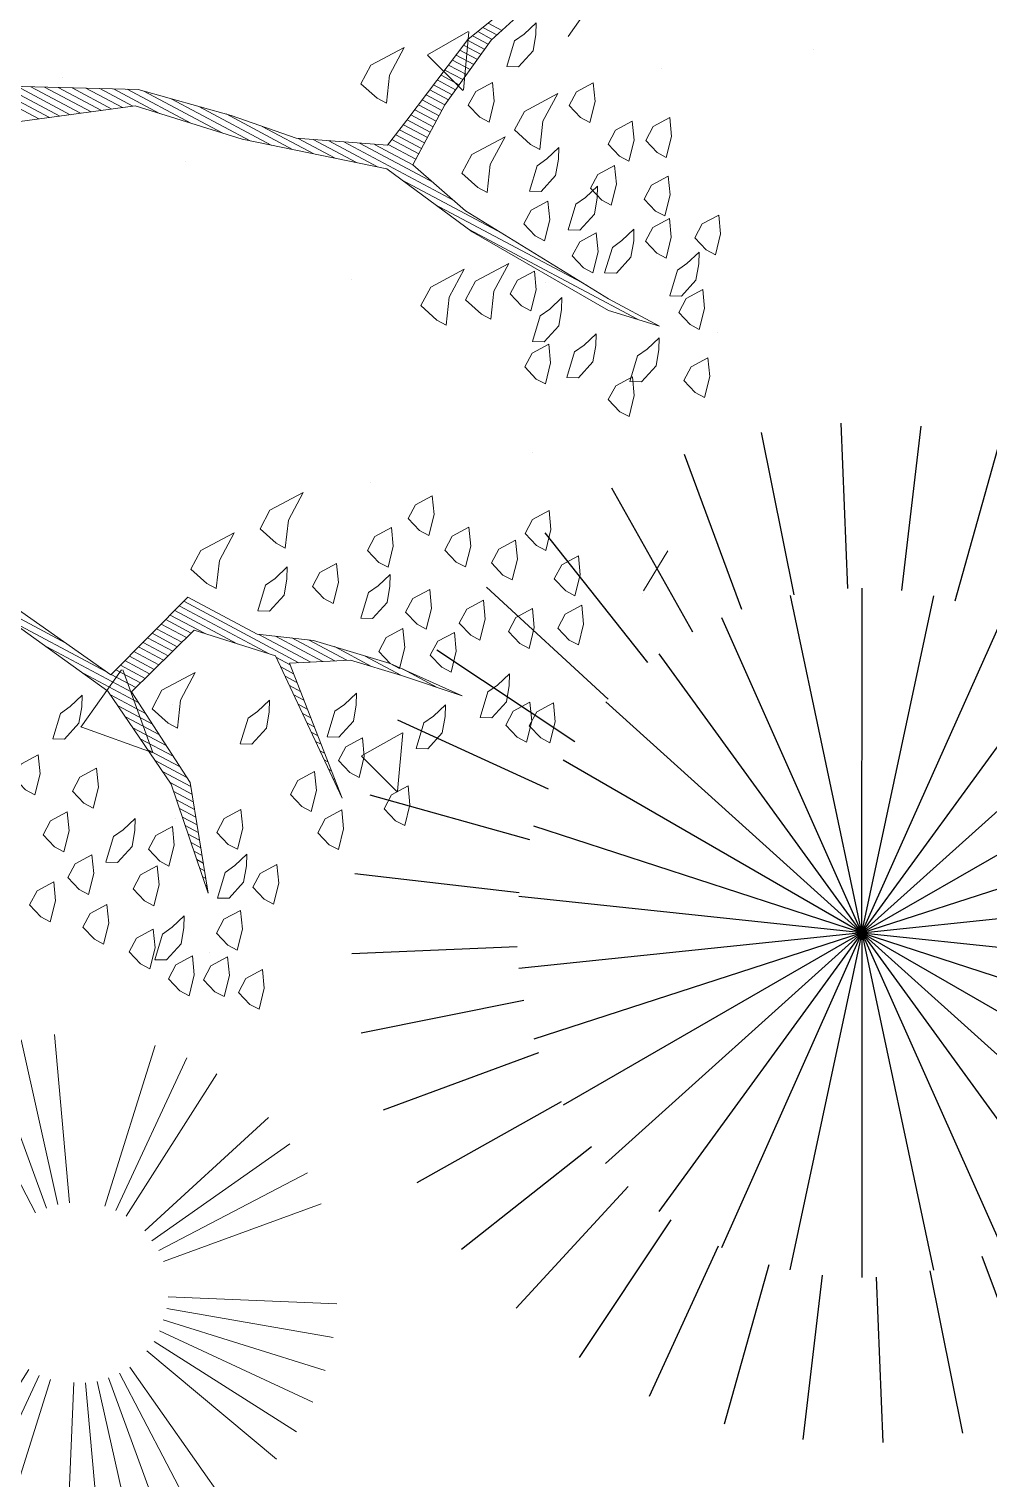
# Model space of a CAD drawing. Header units: millimetres. Extents: x 111 to 1506, y 14 to 566.
# Drawn here: x 256.954 to 258.037, y 191.127 to 192.763 of the extents above; entities that cross this region are included whole.
import ezdxf

# ---------------------------------------------------------------- set-up
doc = ezdxf.new("R2010")
doc.units = ezdxf.units.MM
for name, color, linetype, lineweight in [('ARBOLES', 78, 'Continuous', 5), ('G', 254, 'Continuous', 5), ('PALMERAS114', 114, 'Continuous', 5)]:
    doc.layers.add(name, color=color, linetype=linetype, lineweight=lineweight)
doc.layers.add('FURN', color=253, linetype='Continuous')
doc.styles.add('ATTR', font='romans.shx', dxfattribs={"width": 0.8, "height": 2.52})

# ---------------------------------------------------------------- blocks, each defined once
blk = doc.blocks.new('*X16')
at = {"color": 0}
for p, q in [((18.6008, 17.22), (18.6268, 17.22)), ((18.605, 17.23), (18.6303, 17.23)), ((18.5924, 17.2), (18.6215, 17.2)), ((18.5966, 17.21), (18.6233, 17.21)), ((18.5853, 17.17), (18.6175, 17.17)), ((18.5868, 17.18), (18.6189, 17.18)), ((18.5884, 17.19), (18.6202, 17.19)), ((18.5821, 17.15), (18.6149, 17.15)), ((18.5837, 17.16), (18.6162, 17.16)), ((18.5789, 17.13), (18.6122, 17.13)), ((18.5805, 17.14), (18.6135, 17.14)), ((18.5742, 17.1), (18.6082, 17.1)), ((18.5758, 17.11), (18.6095, 17.11)), ((18.5774, 17.12), (18.6109, 17.12)), ((18.571, 17.08), (18.6056, 17.08)), ((18.5726, 17.09), (18.6069, 17.09)), ((18.5679, 17.06), (18.6056, 17.06)), ((18.5695, 17.07), (18.6056, 17.07)), ((18.5632, 17.03), (18.6056, 17.03)), ((18.5647, 17.04), (18.6056, 17.04)), ((18.5663, 17.05), (18.6056, 17.05)), ((18.5598, 17.01), (18.6056, 17.01)), ((18.5615, 17.02), (18.6056, 17.02)), ((18.5548, 16.98), (18.6056, 16.98)), ((18.5565, 16.99), (18.6056, 16.99)), ((18.5582, 17), (18.6056, 17)), ((18.5125, 16.96), (18.6485, 16.96)), ((18.5353, 16.97), (18.6056, 16.97)), ((18.4668, 16.94), (18.5567, 16.94)), ((18.4896, 16.95), (18.6918, 16.95)), ((18.6009, 16.94), (18.7864, 16.94)), ((18.3608, 16.91), (18.4555, 16.91)), ((18.4211, 16.92), (18.4892, 16.92)), ((18.4439, 16.93), (18.523, 16.93)), ((18.6675, 16.93), (18.9464, 16.93)), ((18.7342, 16.92), (19.0449, 16.92)), ((18.2545, 16.89), (18.388, 16.89)), ((18.2995, 16.9), (18.4217, 16.9)), ((18.1645, 16.87), (18.3086, 16.87)), ((18.2095, 16.88), (18.3542, 16.88)), ((18.0992, 16.84), (18.1601, 16.84)), ((18.1192, 16.85), (18.2036, 16.85)), ((18.1392, 16.86), (18.2561, 16.86)), ((18.0592, 16.82), (18.1324, 16.82)), ((18.0792, 16.83), (18.1463, 16.83)), ((18.0192, 16.8), (18.1047, 16.8)), ((18.0392, 16.81), (18.1186, 16.81)), ((17.9635, 16.77), (18.0632, 16.77)), ((17.9792, 16.78), (18.0771, 16.78)), ((17.9992, 16.79), (18.0909, 16.79)), ((17.9435, 16.75), (18.0355, 16.75)), ((17.9535, 16.76), (18.0494, 16.76)), ((18.9115, 16.23), (18.9795, 16.23)), ((18.9759, 16.24), (19.0395, 16.24)), ((18.8191, 16.21), (18.8896, 16.21)), ((18.8615, 16.22), (18.9295, 16.22)), ((18.7441, 16.18), (18.8396, 16.18)), ((18.7691, 16.19), (18.8563, 16.19)), ((18.7941, 16.2), (18.873, 16.2)), ((18.6084, 16.16), (18.7734, 16.16)), ((18.6114, 16.17), (18.823, 16.17)), ((18.7869, 16.16), (18.812, 16.16)), ((18.6024, 16.14), (18.6667, 16.14)), ((18.6054, 16.15), (18.7201, 16.15)), ((18.8002, 16.15), (18.8237, 16.15)), ((18.8135, 16.14), (18.8354, 16.14)), ((18.5934, 16.11), (18.6398, 16.11)), ((18.5964, 16.12), (18.6429, 16.12)), ((18.5994, 16.13), (18.6461, 16.13)), ((18.8269, 16.13), (18.847, 16.13)), ((18.8402, 16.12), (18.8587, 16.12)), ((18.8535, 16.11), (18.8704, 16.11)), ((18.5874, 16.09), (18.6336, 16.09)), ((18.5904, 16.1), (18.6367, 16.1)), ((18.8669, 16.1), (18.882, 16.1)), ((18.8802, 16.09), (18.8937, 16.09)), ((18.5814, 16.07), (18.6273, 16.07)), ((18.5844, 16.08), (18.6304, 16.08)), ((18.8935, 16.08), (18.9054, 16.08)), ((18.9069, 16.07), (18.917, 16.07)), ((18.5724, 16.04), (18.6179, 16.04)), ((18.5754, 16.05), (18.6211, 16.05)), ((18.5784, 16.06), (18.6242, 16.06)), ((18.9202, 16.06), (18.9287, 16.06)), ((18.9335, 16.05), (18.9404, 16.05)), ((18.9469, 16.04), (18.952, 16.04)), ((18.1339, 16.02), (18.4746, 16.02)), ((18.5664, 16.02), (18.6117, 16.02)), ((18.5694, 16.03), (18.6148, 16.03)), ((18.9602, 16.03), (18.9637, 16.03)), ((18.9735, 16.02), (18.9754, 16.02)), ((18.3591, 16.01), (18.5546, 16.01)), ((18.4501, 16), (18.6064, 16)), ((18.5634, 16.01), (18.6086, 16.01)), ((18.9869, 16.01), (18.987, 16.01)), ((18.5234, 15.99), (18.6244, 15.99)), ((18.5781, 15.98), (18.6424, 15.98)), ((18.5971, 15.97), (18.6604, 15.97)), ((18.6161, 15.96), (18.6784, 15.96)), ((18.6351, 15.95), (18.6964, 15.95)), ((18.6541, 15.94), (18.7144, 15.94)), ((18.6731, 15.93), (18.7324, 15.93)), ((18.6921, 15.92), (18.7504, 15.92)), ((18.7111, 15.91), (18.7628, 15.91)), ((18.7301, 15.9), (18.7704, 15.9)), ((18.7421, 15.89), (18.7781, 15.89)), ((18.7528, 15.88), (18.7857, 15.88)), ((18.7634, 15.87), (18.7934, 15.87)), ((18.7741, 15.86), (18.801, 15.86)), ((18.7848, 15.85), (18.8087, 15.85)), ((18.7954, 15.84), (18.8163, 15.84)), ((18.8061, 15.83), (18.824, 15.83)), ((18.8168, 15.82), (18.8316, 15.82)), ((18.8274, 15.81), (18.8393, 15.81)), ((18.8381, 15.8), (18.8469, 15.8)), ((18.8488, 15.79), (18.8545, 15.79)), ((18.8594, 15.78), (18.8622, 15.78))]:
    blk.add_line(p, q, dxfattribs=at)
blk = doc.blocks.new('E1E')
at = {"layer": 'ARBOLES', "ltscale": 0.2}
for p, q in [((94.5138, 58.5333), (94.5138, 58.5333)), ((94.8624, 58.4826), (94.7765, 58.4282)), ((94.8909, 58.3921), (94.8631, 58.4837)), ((94.6865, 58.4581), (94.6865, 58.4581)), ((94.8895, 58.3905), (94.7758, 58.4277)), ((94.811, 58.3666), (94.811, 58.3666)), ((94.8922, 58.3418), (94.8922, 58.3418)), ((94.4865, 58.2246), (94.4865, 58.2246)), ((94.5977, 58.207), (94.5304, 58.1986)), ((94.5888, 58.1437), (94.598, 58.2068)), ((94.5882, 58.1432), (94.5302, 58.1979)), ((94.7363, 58.1935), (94.7363, 58.1935)), ((94.5867, 58.1273), (94.5867, 58.1273)), ((94.8833, 57.9689), (94.8833, 57.9689)), ((95.5753, 57.9605), (95.5753, 57.9605)), ((95.3825, 57.8989), (95.3825, 57.8989)), ((95.1169, 57.82), (95.1169, 57.82)), ((94.5376, 57.7708), (94.5376, 57.7708)), ((94.7808, 57.7703), (94.7808, 57.7703)), ((94.5622, 57.7074), (94.5397, 57.767)), ((94.9516, 57.6149), (94.9516, 57.6149)), ((95.2847, 57.4872), (95.2267, 57.5419)), ((95.2942, 57.551), (95.227, 57.5425)), ((95.2854, 57.4877), (95.2946, 57.5508)), ((94.7552, 57.4724), (94.7552, 57.4724)), ((95.2247, 57.2935), (95.1969, 57.385)), ((95.0851, 57.311), (95.0851, 57.311)), ((94.9776, 57.1326), (94.9776, 57.1326))]:
    blk.add_line(p, q, dxfattribs=at)
for points in [[(95.0309, 58.4686), (94.8791, 58.4244), (94.7266, 58.4344), (94.579, 58.4856), (94.7128, 58.4127), (94.8589, 58.3998), (94.8727, 58.2812), (94.7773, 58.2154), (94.5691, 58.2629), (94.7578, 58.2067), (94.7101, 58.1387), (94.6509, 58.0967), (94.5786, 58.049), (94.6733, 58.0989), (94.7622, 58.1619), (94.8156, 58.2168), (94.9132, 58.2603), (94.8943, 58.4077), (95.0591, 58.4577)], [(95.5632, 58.0431), (95.4838, 57.9065), (95.3588, 57.8196), (95.2064, 57.6894), (95.0676, 57.651), (94.8696, 57.5706), (94.8103, 57.5286), (94.8819, 57.5605), (95.0958, 57.6402), (95.189, 57.6583), (95.2267, 57.5738), (95.2571, 57.4704), (95.2673, 57.3425)], [(95.2803, 57.3482), (95.2773, 57.495), (95.2418, 57.6273), (95.231, 57.6692), (95.3147, 57.761), (95.3935, 57.8117), (95.499, 57.8898), (95.6102, 58.0251), (95.6715, 58.1849), (95.7164, 58.1893), (95.7692, 58.0881)]]:
    blk.add_lwpolyline(points, dxfattribs=at)
for points in [[(94.6931, 58.6845), (94.7155, 58.6867), (94.7242, 58.6671), (94.7199, 58.6418), (94.6982, 58.6556), (94.6801, 58.6787)], [(94.6245, 58.6461), (94.6469, 58.6483), (94.6556, 58.6288), (94.6513, 58.6035), (94.6296, 58.6172), (94.6115, 58.6403)], [(94.5594, 58.6172), (94.5818, 58.6193), (94.5905, 58.5998), (94.5862, 58.5745), (94.5645, 58.5882), (94.5464, 58.6114)], [(94.6903, 58.6209), (94.7127, 58.623), (94.7214, 58.6035), (94.7171, 58.5782), (94.6954, 58.5919), (94.6773, 58.6151)], [(94.498, 58.5976), (94.5204, 58.5998), (94.5291, 58.5803), (94.5248, 58.555), (94.5031, 58.5687), (94.485, 58.5918)], [(94.5725, 58.5528), (94.5732, 58.5687), (94.5522, 58.5984), (94.5421, 58.5861), (94.5472, 58.5571), (94.5624, 58.5405), (94.5747, 58.5304)], [(94.7568, 58.6115), (94.7792, 58.6137), (94.7879, 58.5942), (94.7836, 58.5689), (94.7619, 58.5826), (94.7438, 58.6057)], [(94.8421, 58.5949), (94.8645, 58.5971), (94.8732, 58.5776), (94.8689, 58.5523), (94.8472, 58.566), (94.8291, 58.5891)], [(94.4677, 58.5607), (94.4901, 58.5629), (94.4988, 58.5434), (94.4944, 58.5181), (94.4728, 58.5318), (94.4547, 58.5549)], [(94.6238, 58.5601), (94.6462, 58.5623), (94.6549, 58.5428), (94.6506, 58.5175), (94.6289, 58.5312), (94.6108, 58.5543)], [(94.7178, 58.524), (94.7185, 58.5399), (94.6975, 58.5695), (94.6874, 58.5572), (94.6925, 58.5283), (94.7077, 58.5117), (94.72, 58.5016)], [(94.425, 58.5339), (94.4474, 58.5361), (94.4561, 58.5166), (94.4518, 58.4913), (94.4301, 58.505), (94.412, 58.5281)], [(94.7792, 58.5436), (94.8017, 58.5458), (94.8103, 58.5262), (94.806, 58.5009), (94.7843, 58.5147), (94.7662, 58.5378)], [(94.8942, 58.4779), (94.8949, 58.4938), (94.874, 58.5234), (94.8638, 58.5111), (94.8689, 58.4822), (94.8841, 58.4656), (94.8964, 58.4555)], [(94.5067, 58.508), (94.5292, 58.5101), (94.5378, 58.4906), (94.5335, 58.4653), (94.5118, 58.479), (94.4937, 58.5022)], [(94.6535, 58.511), (94.6759, 58.5131), (94.6846, 58.4936), (94.6803, 58.4683), (94.6586, 58.482), (94.6405, 58.5052)], [(94.5863, 58.4343), (94.587, 58.4502), (94.566, 58.4798), (94.5559, 58.4675), (94.561, 58.4386), (94.5762, 58.422), (94.5885, 58.4119)], [(94.5256, 58.4306), (94.548, 58.4328), (94.5567, 58.4133), (94.5524, 58.388), (94.5307, 58.4017), (94.5126, 58.4248)], [(94.6145, 58.4235), (94.6369, 58.4256), (94.6456, 58.4061), (94.6413, 58.3808), (94.6196, 58.3945), (94.6015, 58.4177)], [(94.7945, 58.3867), (94.8235, 58.3918), (94.835, 58.3658), (94.8264, 58.3152), (94.809, 58.3542), (94.7815, 58.3809)], [(94.7324, 58.2811), (94.7332, 58.297), (94.7122, 58.3267), (94.7021, 58.3144), (94.7071, 58.2854), (94.7223, 58.2688), (94.7346, 58.2587)], [(94.53, 58.3157), (94.5524, 58.3179), (94.5611, 58.2984), (94.5568, 58.2731), (94.5351, 58.2868), (94.517, 58.3099)], [(94.5936, 58.3128), (94.616, 58.315), (94.6247, 58.2955), (94.6204, 58.2702), (94.5987, 58.2839), (94.5806, 58.307)], [(94.5004, 58.2246), (94.5228, 58.2268), (94.5315, 58.2072), (94.5272, 58.1819), (94.5055, 58.1957), (94.4874, 58.2188)], [(94.5901, 58.2333), (94.6125, 58.2355), (94.6212, 58.216), (94.6168, 58.1907), (94.5952, 58.2044), (94.5771, 58.2275)], [(94.6675, 58.182), (94.6682, 58.1979), (94.6472, 58.2276), (94.6371, 58.2153), (94.6422, 58.1864), (94.6573, 58.1697), (94.6696, 58.1596)], [(94.9118, 58.2285), (94.9407, 58.2336), (94.9523, 58.2075), (94.9436, 58.1569), (94.9262, 58.196), (94.8988, 58.2227)], [(94.8605, 58.1511), (94.8612, 58.167), (94.8402, 58.1966), (94.8301, 58.1843), (94.8352, 58.1554), (94.8504, 58.1388), (94.8627, 58.1287)], [(94.5808, 58.0967), (94.5815, 58.1126), (94.5605, 58.1422), (94.5504, 58.1299), (94.5555, 58.101), (94.5707, 58.0844), (94.583, 58.0743)], [(94.8974, 58.1208), (94.9263, 58.1258), (94.9379, 58.0998), (94.9292, 58.0492), (94.9119, 58.0882), (94.8844, 58.115)], [(94.7983, 58.1156), (94.8208, 58.1178), (94.8294, 58.0983), (94.8251, 58.073), (94.8034, 58.0867), (94.7853, 58.1098)], [(94.6733, 58.0989), (94.6957, 58.1011), (94.7044, 58.0816), (94.7001, 58.0563), (94.6784, 58.07), (94.6603, 58.0931)], [(94.7666, 58.0469), (94.7673, 58.0628), (94.7463, 58.0925), (94.7362, 58.0802), (94.7413, 58.0512), (94.7565, 58.0346), (94.7688, 58.0245)], [(94.5606, 58.002), (94.5613, 58.0179), (94.5403, 58.0475), (94.5302, 58.0352), (94.5353, 58.0063), (94.5505, 57.9897), (94.5628, 57.9796)], [(94.6263, 58.0468), (94.6488, 58.049), (94.6574, 58.0295), (94.6531, 58.0042), (94.6314, 58.0179), (94.6133, 58.041)], [(94.4883, 58.0243), (94.5107, 58.0265), (94.5194, 58.007), (94.5151, 57.9817), (94.4934, 57.9954), (94.4753, 58.0185)], [(94.6929, 58.0375), (94.7153, 58.0397), (94.724, 58.0202), (94.7196, 57.9948), (94.6979, 58.0086), (94.6799, 58.0317)], [(94.7912, 58.0267), (94.8136, 58.0289), (94.8223, 58.0094), (94.818, 57.9841), (94.7963, 57.9978), (94.7782, 58.0209)], [(94.4681, 57.9997), (94.4905, 58.0019), (94.4992, 57.9824), (94.4948, 57.9571), (94.4732, 57.9708), (94.4551, 57.9939)], [(94.6365, 57.989), (94.6589, 57.9912), (94.6676, 57.9717), (94.6633, 57.9464), (94.6416, 57.9601), (94.6235, 57.9832)], [(94.5867, 57.9434), (94.6091, 57.9456), (94.6178, 57.9261), (94.6134, 57.9008), (94.5917, 57.9145), (94.5737, 57.9376)], [(94.7269, 57.9435), (94.7493, 57.9457), (94.758, 57.9262), (94.7537, 57.9009), (94.732, 57.9146), (94.7139, 57.9377)], [(94.7912, 57.9566), (94.8136, 57.9588), (94.8223, 57.9393), (94.818, 57.914), (94.7963, 57.9277), (94.7782, 57.9508)], [(94.6742, 57.9045), (94.6966, 57.9066), (94.7053, 57.8871), (94.7009, 57.8618), (94.6792, 57.8755), (94.6612, 57.8987)], [(94.5491, 57.8877), (94.5715, 57.8899), (94.5802, 57.8704), (94.5759, 57.8451), (94.5542, 57.8588), (94.5361, 57.8819)], [(94.6048, 57.8502), (94.6272, 57.8524), (94.6359, 57.8329), (94.6316, 57.8076), (94.6099, 57.8213), (94.5918, 57.8444)], [(94.6778, 57.8437), (94.7002, 57.8459), (94.7089, 57.8264), (94.7046, 57.8011), (94.6829, 57.8148), (94.6648, 57.8379)], [(95.0025, 57.7623), (95.0314, 57.7674), (95.0429, 57.7413), (95.0343, 57.6907), (95.0169, 57.7298), (94.9894, 57.7565)], [(94.9714, 57.7095), (95.0003, 57.7146), (95.0119, 57.6885), (95.0033, 57.6379), (94.9859, 57.677), (94.9584, 57.7037)], [(94.8565, 57.7051), (94.8789, 57.7072), (94.8876, 57.6877), (94.8832, 57.6624), (94.8616, 57.6761), (94.8435, 57.6993)], [(94.8529, 57.6255), (94.8536, 57.6414), (94.8326, 57.6711), (94.8225, 57.6588), (94.8276, 57.6299), (94.8428, 57.6132), (94.8551, 57.6031)], [(94.9201, 57.6321), (94.9208, 57.648), (94.8999, 57.6776), (94.8898, 57.6653), (94.8948, 57.6364), (94.91, 57.6198), (94.9223, 57.6097)], [(94.9469, 57.6596), (94.9693, 57.6618), (94.978, 57.6423), (94.9736, 57.6169), (94.9519, 57.6307), (94.9339, 57.6538)], [(94.7517, 57.6428), (94.7741, 57.645), (94.7828, 57.6255), (94.7785, 57.6002), (94.7568, 57.6139), (94.7387, 57.637)], [(95.2902, 57.641), (95.3192, 57.6461), (95.3307, 57.6201), (95.3221, 57.5695), (95.3047, 57.6085), (95.2772, 57.6352)], [(95.1103, 57.6076), (95.1392, 57.6127), (95.1508, 57.5867), (95.1421, 57.5361), (95.1248, 57.5751), (95.0973, 57.6019)], [(94.7959, 57.5612), (94.7966, 57.5771), (94.7756, 57.6067), (94.7655, 57.5944), (94.7705, 57.5655), (94.7857, 57.5489), (94.798, 57.5388)], [(95.0105, 57.5866), (95.0329, 57.5888), (95.0416, 57.5693), (95.0373, 57.544), (95.0156, 57.5577), (94.9975, 57.5808)], [(94.9361, 57.5613), (94.9585, 57.5634), (94.9672, 57.5439), (94.9629, 57.5186), (94.9412, 57.5323), (94.9231, 57.5555)], [(95.0836, 57.51), (95.0843, 57.5259), (95.0633, 57.5556), (95.0532, 57.5433), (95.0583, 57.5144), (95.0735, 57.4977), (95.0858, 57.4876)], [(94.7091, 57.5459), (94.7315, 57.5481), (94.7402, 57.5286), (94.7359, 57.5033), (94.7142, 57.517), (94.6961, 57.5401)], [(94.9332, 57.4976), (94.934, 57.5135), (94.913, 57.5432), (94.9029, 57.5309), (94.9079, 57.502), (94.9231, 57.4853), (94.9354, 57.4752)], [(95.0099, 57.5006), (95.0106, 57.5165), (94.9896, 57.5461), (94.9795, 57.5338), (94.9846, 57.5049), (94.9998, 57.4883), (95.0121, 57.4782)], [(95.1841, 57.547), (95.2065, 57.5492), (95.2151, 57.5296), (95.2108, 57.5043), (95.1891, 57.5181), (95.171, 57.5412)], [(95.1125, 57.5151), (95.1414, 57.5202), (95.153, 57.4942), (95.1444, 57.4436), (95.127, 57.4826), (95.0995, 57.5093)], [(94.7865, 57.4946), (94.8089, 57.4968), (94.8176, 57.4773), (94.8133, 57.452), (94.7916, 57.4657), (94.7735, 57.4889)], [(94.8545, 57.447), (94.8552, 57.4629), (94.8342, 57.4925), (94.8241, 57.4802), (94.8292, 57.4513), (94.8444, 57.4347), (94.8567, 57.4246)], [(94.8906, 57.4709), (94.913, 57.4731), (94.9217, 57.4535), (94.9174, 57.4282), (94.8957, 57.442), (94.8776, 57.4651)], [(94.9933, 57.4854), (95.0157, 57.4876), (95.0243, 57.4681), (95.02, 57.4428), (94.9983, 57.4565), (94.9802, 57.4796)], [(95.2362, 57.4299), (95.2369, 57.4458), (95.2159, 57.4754), (95.2058, 57.4631), (95.2109, 57.4342), (95.2261, 57.4176), (95.2384, 57.4075)], [(94.9369, 57.4369), (94.9593, 57.4391), (94.968, 57.4196), (94.9637, 57.3943), (94.942, 57.408), (94.9239, 57.4311)], [(95.0996, 57.4392), (95.122, 57.4414), (95.1306, 57.4219), (95.1263, 57.3966), (95.1046, 57.4103), (95.0865, 57.4334)], [(94.8531, 57.4152), (94.8755, 57.4174), (94.8842, 57.3978), (94.8798, 57.3725), (94.8581, 57.3863), (94.8401, 57.4094)], [(95.0258, 57.4298), (95.0482, 57.4319), (95.0569, 57.4124), (95.0526, 57.3871), (95.0309, 57.4008), (95.0128, 57.424)], [(94.9984, 57.3864), (95.0208, 57.3885), (95.0295, 57.369), (95.0252, 57.3437), (95.0035, 57.3575), (94.9854, 57.3806)]]:
    blk.add_lwpolyline(points, close=True, dxfattribs=at)
at = {"layer": 'ARBOLES', "ltscale": 0.2, "xscale": 0.8372139817761642, "yscale": 0.8372139817761642, "zscale": 0.8372139817761642, "rotation": 204.0028523145856}
blk.add_blockref('*X16', (103.6395, 76.9735), dxfattribs=at)
blk = doc.blocks.new('EVG7')
for p, q in [((-3.91, 19.67), (-9.01, 58.4)), ((1.55, 19.67), (6.65, 58.4)), ((-9.21, 18.3), (-24.14, 54.35)), ((-6.59, 19.1), (-16.71, 56.87)), ((4.23, 19.1), (14.35, 56.87)), ((6.85, 18.3), (21.78, 54.35)), ((-11.62, 16.99), (-31.18, 50.87)), ((9.26, 16.99), (28.82, 50.87)), ((-13.82, 15.38), (-37.7, 46.51)), ((-16, 13.74), (-43.6, 41.34)), ((-17.84, 11.7), (-48.78, 35.44)), ((15.48, 11.7), (46.42, 35.44)), ((17.04, 9.43), (50.78, 28.91)), ((-20.59, 6.96), (-56.61, 21.87)), ((18.24, 6.96), (54.25, 21.87)), ((-21.61, 4.39), (-59.13, 14.44)), ((19.8, 1.68), (58.31, 6.74)), ((-22.19, -1.09), (-61.18, -1.09)), ((19.83, -1.09), (58.82, -1.09)), ((-22.16, -3.85), (-60.66, -8.92)), ((19.25, -6.56), (56.78, -16.62)), ((19.8, -3.85), (58.31, -8.92)), ((-20.59, -9.13), (-56.61, -24.05)), ((-19.4, -11.61), (-53.14, -31.09)), ((-17.84, -13.87), (-48.78, -37.61)), ((13.64, -15.91), (41.25, -43.51)), ((15.48, -13.87), (46.42, -37.61)), ((-13.82, -17.56), (-37.7, -48.69)), ((-11.62, -19.17), (-31.18, -53.05)), ((9.26, -19.17), (28.82, -53.05)), ((11.46, -17.56), (35.35, -48.69)), ((-9.21, -20.47), (-24.14, -56.52)), ((-6.59, -21.27), (-16.71, -59.04)), ((-3.91, -21.84), (-9.01, -60.57)), ((-1.18, -22.12), (-1.18, -61.09)), ((4.23, -21.27), (14.35, -59.04)), ((6.85, -20.47), (21.78, -56.52))]:
    blk.add_line(p, q)
at = {"style": 'ATTR', "width": 0.8, "flags": 9}
blk.add_attdef('ESTCODE', (0, 0), '', height=0.7, dxfattribs=at)
blk = doc.blocks.new('abri')
at = {"layer": 'FURN'}
for p, q in [((1542.1447, 14.9754), (1542.2137, 15.1931)), ((1542.2139, 14.9474), (1542.3161, 15.1516)), ((1542.2779, 14.9088), (1542.4107, 15.0946)), ((1542.335, 14.8608), (1542.4953, 15.0235)), ((1542.384, 14.8044), (1542.5677, 14.94)), ((1542.4235, 14.741), (1542.6261, 14.8463)), ((1542.4525, 14.6723), (1542.6692, 14.7445)), ((1542.4705, 14.5998), (1542.6958, 14.6373)), ((1542.477, 14.5254), (1542.7053, 14.5272)), ((1542.4717, 14.451), (1542.6975, 14.4169)), ((1542.4548, 14.3782), (1542.6725, 14.3093)), ((1542.4267, 14.309), (1542.631, 14.2069)), ((1541.6184, 14.2392), (1541.4347, 14.1036)), ((1542.3882, 14.2451), (1542.574, 14.1123)), ((1541.6673, 14.1828), (1541.5071, 14.0201)), ((1542.3402, 14.1879), (1542.5029, 14.0277)), ((1542.2838, 14.139), (1542.4194, 13.9553)), ((1541.7245, 14.1348), (1541.5916, 13.949)), ((1542.2204, 14.0995), (1542.3256, 13.8968)), ((1541.7884, 14.0962), (1541.6863, 13.892)), ((1541.8576, 14.0682), (1541.7887, 13.8505)), ((1542.1517, 14.0704), (1542.2239, 13.8538)), ((1541.9303, 14.0513), (1541.8963, 13.8255)), ((1542.0048, 14.046), (1542.0066, 13.8176)), ((1542.0792, 14.0524), (1542.1166, 13.8272))]:
    blk.add_line(p, q, dxfattribs=at)
at = {"layer": 'FURN', "color": 62}
for q in [(1541.9182, 14.9903), (1542.0174, 14.9973), (1542.1159, 14.9835), (1541.8226, 14.9628), (1542.2094, 14.9496), (1541.7348, 14.916), (1542.2938, 14.897), (1541.6586, 14.852), (1542.3654, 14.8279), (1541.5975, 14.7736), (1542.4211, 14.7455), (1541.5539, 14.6841), (1542.4584, 14.6533), (1541.53, 14.5876), (1542.4758, 14.5554), (1541.5266, 14.4882), (1541.5439, 14.3903), (1541.5813, 14.2981), (1541.637, 14.2157), (1541.7086, 14.1466), (1541.793, 14.094), (1541.8865, 14.06), (1541.985, 14.0463), (1542.3437, 14.1916), (1542.4049, 14.27), (1542.4484, 14.3594), (1542.4724, 14.456), (1542.0842, 14.0533), (1542.1798, 14.0808), (1542.2676, 14.1276)]:
    blk.add_line((1542.0012, 14.5218), q, dxfattribs=at)

msp = doc.modelspace()

# ---------------------------------------------------------------- hatches: boundary and pattern name
at = {"layer": 'G', "lineweight": 100, "ltscale": 1000}
h = msp.add_hatch(dxfattribs=at)
h.set_pattern_fill('AR-HBONE', color=256, scale=0.046, angle=-22.08523, style=0)
h.set_pattern_definition([(22.914772, (777.23143, 1670.63463), (0.097837146, 0.241122153), [0.552, -0.184]), (112.914772, (777.40091, 1670.70627), (0.097837146, 0.241122153), [0.552, -0.184])])
edge = h.paths.add_edge_path()
edge.add_line((221.74739, 201.07699), (222.24177, 203.56684))
edge.add_line((222.24177, 203.56684), (283.25265, 176.18215))
edge.add_line((283.25265, 176.18215), (282.61554, 174.27589))
edge.add_line((282.61554, 174.27589), (222.04443, 201.46319))

# ---------------------------------------------------------------- block references
at = {"lineweight": 100, "xscale": 0.8182511777390739, "yscale": 0.8182511777390739, "zscale": 0.8182511777390739, "rotation": 217.9147716791315}
msp.add_blockref('abri', (1246.01444, 976.44458), dxfattribs=at)
at = {"layer": 'ARBOLES', "color": 0, "xscale": 0.8310831642732954, "yscale": 0.8310831642732954, "zscale": 0.8310831642732954, "rotation": 127.9147716791315}
msp.add_blockref('E1E', (343.80341, 159.6437), dxfattribs=at)
at = {"layer": 'PALMERAS114', "extrusion": (0, 0, -1), "xscale": -0.004880888891868356, "yscale": 0.004880888891718753, "zscale": -0.004880888891868356, "rotation": 324.9205878507974}
msp.add_blockref('EVG7', (-257.01014, 191.34377), dxfattribs=at)

doc.saveas('drawing.dxf')
